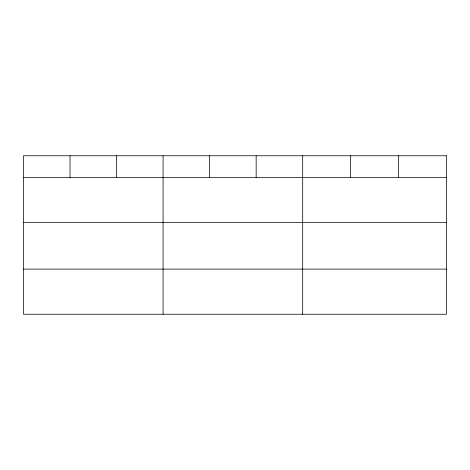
<?xml version="1.0" encoding="UTF-8"?>
<svg xmlns="http://www.w3.org/2000/svg" width="470" height="470" viewBox="0 0 470 470"><rect width="100%" height="100%" fill="white"/><g stroke="black" fill="none" stroke-linecap="round" stroke-linejoin="round"><path stroke-width="0.7" d="M23.5 177.454L446.5 177.454M23.5 222.592L446.5 222.592M23.5 269.104L446.5 269.104M398.56 155.758L398.56 177.454M350.62 155.758L350.62 177.454M302.68 155.758L302.68 314.242M256.15 155.758L256.15 177.454M209.62 155.758L209.62 177.454M163.09 155.758L163.09 314.242M116.56 155.758L116.56 177.454M70.03 155.758L70.03 177.454M446.5 155.758L23.5 155.758L23.5 314.242L446.5 314.242L446.5 155.758"/></g></svg>
